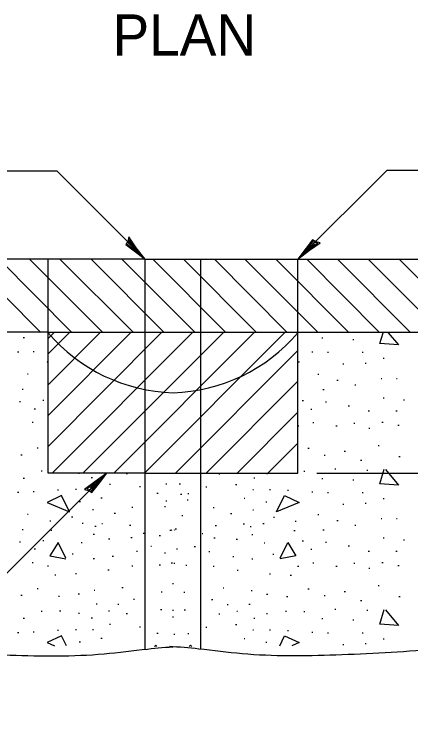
# Model space of a CAD drawing. Extents: x 97639 to 103048, y 75804 to 82153.
# Drawn here: x 102834.5 to 102884.4, y 77754.5 to 77845 of the extents above; entities that cross this region are included whole.
import ezdxf

# ---------------------------------------------------------------- set-up
doc = ezdxf.new("R2010")
doc.units = 0
doc.layers.add('Sheets_General Details', color=7, linetype='Continuous')

msp = doc.modelspace()

# ---------------------------------------------------------------- linework, layer by layer
at = {"layer": 'Sheets_General Details'}
for p, q in [((102839.891, 77825.274), (102784.962, 77825.274)), ((102850.974, 77814.217), (102839.891, 77825.274)), ((102870.221, 77814.217), (102881.469, 77825.437)), ((102881.469, 77825.437), (102941.749, 77825.437)), ((102850.974, 77814.217), (102795.253, 77814.217)), ((102838.772, 77787.298), (102838.772, 77814.217)), ((102850.974, 77765.13), (102850.974, 77814.217)), ((102850.974, 77814.217), (102858.018, 77814.217)), ((102858.018, 77814.217), (102913.711, 77814.217)), ((102858.018, 77765.13), (102858.018, 77814.217)), ((102870.221, 77787.298), (102870.221, 77814.217)), ((102838.744, 77805.044), (102795.253, 77805.044)), ((102838.798, 77805.044), (102870.112, 77805.044)), ((102870.249, 77805.044), (102913.711, 77805.044)), ((102835.768, 77804.306), (102835.604, 77804.306)), ((102873.252, 77804.306), (102873.389, 77804.306)), ((102877.155, 77804.115), (102877.292, 77804.115)), ((102835.058, 77802.504), (102834.894, 77802.504)), ((102837.024, 77802.559), (102836.888, 77802.559)), ((102871.996, 77802.559), (102872.132, 77802.559)), ((102873.961, 77802.504), (102874.097, 77802.504)), ((102878.33, 77802.533), (102878.465, 77802.533)), ((102878.684, 77801.14), (102878.822, 77801.14)), ((102880.951, 77801.768), (102881.086, 77801.768)), ((102875.873, 77801.057), (102876.036, 77801.057)), ((102836.26, 77799.747), (102836.151, 77799.747)), ((102872.733, 77799.747), (102872.869, 77799.747)), ((102875.136, 77798.982), (102875.299, 77798.982)), ((102877.401, 77798.41), (102877.538, 77798.41)), ((102880.705, 77799.201), (102880.814, 77799.201)), ((102882.644, 77799.201), (102882.753, 77799.201)), ((102835.631, 77797.808), (102835.495, 77797.808)), ((102873.389, 77797.808), (102873.524, 77797.808)), ((102880.951, 77796.772), (102881.086, 77796.772)), ((102835.304, 77796.28), (102835.167, 77796.28)), ((102838.225, 77796.444), (102838.089, 77796.444)), ((102870.768, 77796.444), (102870.931, 77796.444)), ((102873.689, 77796.28), (102873.852, 77796.28)), ((102876.583, 77795.762), (102876.718, 77795.762)), ((102883.518, 77796.526), (102883.653, 77796.526)), ((102837.16, 77795.352), (102837.024, 77795.352)), ((102871.859, 77795.352), (102871.968, 77795.352)), ((102879.094, 77795.134), (102879.23, 77795.134)), ((102882.561, 77795.134), (102882.724, 77795.134)), ((102836.888, 77793.659), (102836.75, 77793.659)), ((102872.105, 77793.659), (102872.241, 77793.659)), ((102875.026, 77793.222), (102875.162, 77793.222)), ((102877.265, 77793.578), (102877.401, 77793.578)), ((102879.176, 77792.95), (102879.312, 77792.95)), ((102880.787, 77793.714), (102880.951, 77793.714)), ((102882.834, 77793.331), (102882.971, 77793.331)), ((102837.515, 77790.411), (102837.379, 77790.411)), ((102871.477, 77790.411), (102871.641, 77790.411)), ((102880.35, 77790.766), (102880.486, 77790.766)), ((102835.495, 77789.538), (102835.331, 77789.538)), ((102873.524, 77789.538), (102873.661, 77789.538)), ((102876.063, 77790.055), (102876.227, 77790.055)), ((102882.943, 77789.4), (102883.107, 77789.4)), ((102878.111, 77788.936), (102878.275, 77788.936)), ((102838.007, 77787.517), (102837.87, 77787.517)), ((102870.986, 77787.517), (102871.122, 77787.517)), ((102874.862, 77787.817), (102875.026, 77787.817)), ((102878.931, 77787.68), (102879.04, 77787.68)), ((102813.381, 77754.51), (102846.142, 77787.298)), ((102835.768, 77786.615), (102835.604, 77786.615)), ((102850.974, 77787.298), (102838.772, 77787.298)), ((102842.729, 77787.244), (102842.593, 77787.244)), ((102844.34, 77786.698), (102844.176, 77786.698)), ((102848.763, 77787.216), (102848.599, 77787.216)), ((102850.974, 77787.298), (102858.018, 77787.298)), ((102858.018, 77787.298), (102870.221, 77787.298)), ((102860.257, 77787.216), (102860.394, 77787.216)), ((102864.679, 77786.698), (102864.788, 77786.698)), ((102866.263, 77787.244), (102866.399, 77787.244)), ((102872.624, 77787.298), (102930.39, 77787.298)), ((102873.252, 77786.615), (102873.389, 77786.615)), ((102846.606, 77785.878), (102846.497, 77785.878)), ((102853.732, 77785.906), (102853.595, 77785.906)), ((102855.424, 77785.906), (102855.261, 77785.906)), ((102862.386, 77785.878), (102862.523, 77785.878)), ((102877.155, 77786.452), (102877.292, 77786.452)), ((102835.058, 77784.842), (102834.894, 77784.842)), ((102837.024, 77784.922), (102836.888, 77784.922)), ((102840.082, 77785.141), (102839.945, 77785.141)), ((102842.347, 77785.224), (102842.211, 77785.224)), ((102844.476, 77785.224), (102844.34, 77785.224)), ((102850.401, 77785.578), (102850.265, 77785.578)), ((102858.619, 77785.578), (102858.755, 77785.578)), ((102864.543, 77785.224), (102864.652, 77785.224)), ((102866.645, 77785.224), (102866.781, 77785.224)), ((102868.938, 77785.141), (102869.047, 77785.141)), ((102871.996, 77784.922), (102872.132, 77784.922)), ((102873.961, 77784.842), (102874.097, 77784.842)), ((102878.33, 77784.868), (102878.465, 77784.868)), ((102845.569, 77784.159), (102845.405, 77784.159)), ((102852.64, 77784.732), (102852.475, 77784.732)), ((102855.588, 77784.595), (102855.424, 77784.595)), ((102856.406, 77783.886), (102856.271, 77783.886)), ((102856.38, 77784.732), (102856.489, 77784.732)), ((102863.451, 77784.159), (102863.56, 77784.159)), ((102880.951, 77784.104), (102881.086, 77784.104)), ((102842.839, 77783.667), (102842.675, 77783.667)), ((102853.568, 77783.066), (102853.431, 77783.066)), ((102853.732, 77783.749), (102853.595, 77783.749)), ((102866.181, 77783.667), (102866.317, 77783.667)), ((102875.873, 77783.394), (102876.036, 77783.394)), ((102878.684, 77783.503), (102878.822, 77783.503)), ((102836.26, 77782.084), (102836.151, 77782.084)), ((102844.476, 77782.658), (102844.34, 77782.658)), ((102847.234, 77782.193), (102847.097, 77782.193)), ((102849.446, 77782.957), (102849.309, 77782.957)), ((102859.547, 77782.957), (102859.683, 77782.957)), ((102861.758, 77782.193), (102861.895, 77782.193)), ((102864.543, 77782.658), (102864.652, 77782.658)), ((102872.733, 77782.084), (102872.869, 77782.084)), ((102839.098, 77781.237), (102838.989, 77781.237)), ((102841.856, 77781.729), (102841.693, 77781.729)), ((102855.752, 77781.92), (102855.615, 77781.92)), ((102867.164, 77781.729), (102867.273, 77781.729)), ((102869.894, 77781.237), (102870.03, 77781.237)), ((102875.136, 77781.319), (102875.299, 77781.319)), ((102880.705, 77781.565), (102880.814, 77781.565)), ((102882.644, 77781.565), (102882.753, 77781.565)), ((102843.166, 77780.965), (102843.057, 77780.965)), ((102844.804, 77780.554), (102844.668, 77780.554)), ((102845.624, 77780.911), (102845.515, 77780.911)), ((102849.2, 77780.692), (102849.036, 77780.692)), ((102859.82, 77780.692), (102859.957, 77780.692)), ((102863.341, 77780.911), (102863.505, 77780.911)), ((102864.215, 77780.554), (102864.325, 77780.554)), ((102865.827, 77780.965), (102865.962, 77780.965)), ((102877.401, 77780.746), (102877.538, 77780.746)), ((102835.631, 77780.146), (102835.495, 77780.146)), ((102839.235, 77780.091), (102839.126, 77780.091)), ((102844.586, 77779.572), (102844.422, 77779.572)), ((102850.865, 77779.681), (102850.728, 77779.681)), ((102852.912, 77779.381), (102852.749, 77779.381)), ((102854.222, 77780.063), (102854.114, 77780.063)), ((102854.933, 77780.227), (102854.769, 77780.227)), ((102858.154, 77779.681), (102858.264, 77779.681)), ((102864.434, 77779.572), (102864.57, 77779.572)), ((102869.729, 77780.091), (102869.894, 77780.091)), ((102873.389, 77780.146), (102873.524, 77780.146)), ((102835.304, 77778.617), (102835.167, 77778.617)), ((102838.225, 77778.753), (102838.089, 77778.753)), ((102843.057, 77778.535), (102842.921, 77778.535)), ((102846.551, 77778.972), (102846.389, 77778.972)), ((102849.337, 77779.135), (102849.2, 77779.135)), ((102859.655, 77779.135), (102859.82, 77779.135)), ((102862.468, 77778.972), (102862.604, 77778.972)), ((102865.962, 77778.535), (102866.072, 77778.535)), ((102870.768, 77778.753), (102870.931, 77778.753)), ((102873.689, 77778.617), (102873.852, 77778.617)), ((102880.951, 77779.135), (102881.086, 77779.135)), ((102883.518, 77778.89), (102883.653, 77778.89)), ((102837.16, 77777.716), (102837.024, 77777.716)), ((102851.793, 77778.043), (102851.684, 77778.043)), ((102855.07, 77777.716), (102854.933, 77777.716)), ((102857.171, 77778.043), (102857.336, 77778.043)), ((102871.859, 77777.716), (102871.968, 77777.716)), ((102876.583, 77778.125), (102876.718, 77778.125)), ((102841.938, 77777.088), (102841.802, 77777.088)), ((102846.988, 77776.788), (102846.852, 77776.788)), ((102850.019, 77777.416), (102849.883, 77777.416)), ((102853.568, 77777.225), (102853.431, 77777.225)), ((102859.001, 77777.416), (102859.137, 77777.416)), ((102862.031, 77776.788), (102862.167, 77776.788)), ((102867.055, 77777.088), (102867.218, 77777.088)), ((102879.094, 77777.47), (102879.23, 77777.47)), ((102882.561, 77777.47), (102882.724, 77777.47)), ((102836.888, 77775.996), (102836.75, 77775.996)), ((102844.613, 77776.514), (102844.45, 77776.514)), ((102854.414, 77775.941), (102854.251, 77775.941)), ((102854.605, 77775.941), (102854.714, 77775.941)), ((102864.406, 77776.514), (102864.543, 77776.514)), ((102872.105, 77775.996), (102872.241, 77775.996)), ((102877.265, 77775.941), (102877.401, 77775.941)), ((102880.787, 77776.05), (102880.951, 77776.05)), ((102838.798, 77775.587), (102838.689, 77775.587)), ((102846.443, 77775.067), (102846.306, 77775.067)), ((102849.446, 77775.587), (102849.309, 77775.587)), ((102852.912, 77775.695), (102852.749, 77775.695)), ((102856.107, 77775.695), (102856.244, 77775.695)), ((102859.547, 77775.587), (102859.683, 77775.587)), ((102862.578, 77775.067), (102862.687, 77775.067)), ((102870.166, 77775.587), (102870.331, 77775.587)), ((102875.026, 77775.587), (102875.162, 77775.587)), ((102879.176, 77775.313), (102879.312, 77775.313)), ((102882.834, 77775.668), (102882.971, 77775.668)), ((102839.727, 77774.468), (102839.59, 77774.468)), ((102842.347, 77774.63), (102842.211, 77774.63)), ((102866.645, 77774.63), (102866.781, 77774.63)), ((102869.266, 77774.468), (102869.43, 77774.468)), ((102854.579, 77773.348), (102854.441, 77773.348)), ((102880.35, 77773.129), (102880.486, 77773.129)), ((102837.515, 77772.747), (102837.379, 77772.747)), ((102844.668, 77772.529), (102844.559, 77772.529)), ((102848.216, 77772.856), (102848.053, 77772.856)), ((102853.131, 77772.31), (102852.995, 77772.31)), ((102855.861, 77772.31), (102855.998, 77772.31)), ((102860.803, 77772.856), (102860.912, 77772.856)), ((102864.325, 77772.529), (102864.461, 77772.529)), ((102871.477, 77772.747), (102871.641, 77772.747)), ((102876.063, 77772.392), (102876.227, 77772.392)), ((102835.495, 77771.873), (102835.331, 77771.873)), ((102840.191, 77771.764), (102840.054, 77771.764)), ((102842.703, 77772.065), (102842.566, 77772.065)), ((102849.664, 77771.381), (102849.527, 77771.381)), ((102859.355, 77771.381), (102859.493, 77771.381)), ((102866.29, 77772.065), (102866.454, 77772.065)), ((102868.802, 77771.764), (102868.965, 77771.764)), ((102873.524, 77771.873), (102873.661, 77771.873)), ((102878.111, 77771.273), (102878.275, 77771.273)), ((102882.943, 77771.764), (102883.107, 77771.764)), ((102844.941, 77770.808), (102844.804, 77770.808)), ((102847.67, 77770.754), (102847.562, 77770.754)), ((102861.321, 77770.754), (102861.459, 77770.754)), ((102864.051, 77770.808), (102864.215, 77770.808)), ((102838.007, 77769.881), (102837.87, 77769.881)), ((102840.354, 77769.908), (102840.191, 77769.908)), ((102842.729, 77769.607), (102842.593, 77769.607)), ((102846.497, 77769.908), (102846.36, 77769.908)), ((102848.763, 77769.58), (102848.599, 77769.58)), ((102853.077, 77770.1), (102852.941, 77770.1)), ((102854.579, 77770.017), (102854.441, 77770.017)), ((102855.916, 77770.1), (102856.052, 77770.1)), ((102860.257, 77769.58), (102860.394, 77769.58)), ((102862.523, 77769.908), (102862.632, 77769.908)), ((102866.263, 77769.607), (102866.399, 77769.607)), ((102868.665, 77769.908), (102868.802, 77769.908)), ((102870.986, 77769.881), (102871.122, 77769.881)), ((102874.862, 77770.18), (102875.026, 77770.18)), ((102878.931, 77770.044), (102879.04, 77770.044)), ((102835.768, 77768.98), (102835.604, 77768.98)), ((102844.34, 77769.035), (102844.176, 77769.035)), ((102854.579, 77769.143), (102854.441, 77769.143)), ((102864.679, 77769.035), (102864.788, 77769.035)), ((102873.252, 77768.98), (102873.389, 77768.98)), ((102877.155, 77768.816), (102877.292, 77768.816)), ((102846.606, 77768.242), (102846.497, 77768.242)), ((102850.401, 77767.916), (102850.265, 77767.916)), ((102858.619, 77767.916), (102858.755, 77767.916)), ((102862.386, 77768.242), (102862.523, 77768.242)), ((102835.058, 77767.177), (102834.894, 77767.177)), ((102837.024, 77767.26), (102836.888, 77767.26)), ((102840.082, 77767.505), (102839.945, 77767.505)), ((102842.347, 77767.559), (102842.211, 77767.559)), ((102844.476, 77767.559), (102844.34, 77767.559)), ((102852.64, 77767.096), (102852.475, 77767.096)), ((102854.742, 77766.986), (102854.605, 77766.986)), ((102856.38, 77767.096), (102856.489, 77767.096)), ((102864.543, 77767.559), (102864.652, 77767.559)), ((102866.645, 77767.559), (102866.781, 77767.559)), ((102868.938, 77767.505), (102869.047, 77767.505)), ((102871.996, 77767.26), (102872.132, 77767.26)), ((102873.961, 77767.177), (102874.097, 77767.177)), ((102878.33, 77767.205), (102878.465, 77767.205)), ((102842.839, 77766.031), (102842.675, 77766.031)), ((102845.569, 77766.495), (102845.405, 77766.495)), ((102863.451, 77766.495), (102863.56, 77766.495)), ((102866.181, 77766.031), (102866.317, 77766.031)), ((102878.684, 77765.84), (102878.822, 77765.84)), ((102880.951, 77766.44), (102881.086, 77766.44)), ((102875.873, 77765.731), (102876.036, 77765.731))]:
    msp.add_line(p, q, dxfattribs=at)
for points in [[(102848.79, 77816.455), (102848.544, 77816.073), (102849.609, 77815.254), (102850.974, 77814.217), (102849.854, 77815.663), (102848.927, 77817.029), (102848.79, 77816.455), (102848.653, 77816.127), (102850.155, 77815.036), (102848.981, 77816.701), (102848.9, 77816.21), (102849.527, 77815.637), (102849.036, 77816.319)], [(102872.488, 77816.401), (102872.078, 77816.647), (102871.286, 77815.582), (102870.221, 77814.217), (102871.695, 77815.336), (102873.033, 77816.264), (102872.488, 77816.401), (102872.16, 77816.537), (102871.04, 77815.036), (102872.733, 77816.21), (102872.241, 77816.291), (102871.668, 77815.608), (102872.35, 77816.1)], [(102837.815, 77805.044), (102828.669, 77814.217)], [(102841.693, 77805.044), (102832.546, 77814.217)], [(102845.595, 77805.044), (102836.423, 77814.217)], [(102849.473, 77805.044), (102840.3, 77814.189)], [(102853.349, 77805.044), (102844.176, 77814.217)], [(102857.226, 77805.044), (102848.053, 77814.217)], [(102861.102, 77805.044), (102851.958, 77814.217)], [(102864.98, 77805.044), (102855.834, 77814.217)], [(102868.856, 77805.044), (102859.711, 77814.217)], [(102872.733, 77805.044), (102863.56, 77814.217)], [(102876.609, 77805.044), (102867.464, 77814.217)], [(102880.486, 77805.044), (102871.34, 77814.217)], [(102884.391, 77805.044), (102875.217, 77814.217)], [(102888.267, 77805.044), (102879.094, 77814.217)], [(102892.144, 77805.044), (102882.971, 77814.217)], [(102838.772, 77790.657), (102853.022, 77804.935)], [(102838.772, 77794.533), (102849.146, 77804.935)], [(102838.772, 77798.41), (102845.269, 77804.935)], [(102838.772, 77802.314), (102841.419, 77804.935)], [(102838.772, 77804.251), (102839.48, 77804.935)], [(102839.262, 77787.298), (102856.899, 77804.935)], [(102843.14, 77787.298), (102860.803, 77804.935)], [(102847.043, 77787.298), (102864.679, 77804.935)], [(102850.919, 77787.298), (102868.556, 77804.935)], [(102880.54, 77803.597), (102880.977, 77804.962)], [(102881.605, 77804.962), (102882.889, 77803.433)], [(102882.889, 77803.433), (102880.54, 77803.597)], [(102854.797, 77787.298), (102870.221, 77802.723)], [(102838.772, 77801.358), (102838.635, 77801.276)], [(102838.635, 77801.276), (102838.772, 77801.194)], [(102870.221, 77801.358), (102870.385, 77801.276)], [(102870.385, 77801.276), (102870.221, 77801.194)], [(102858.673, 77787.298), (102870.221, 77798.847)], [(102862.578, 77787.298), (102870.221, 77794.97)], [(102838.772, 77793.222), (102838.689, 77793.222)], [(102870.221, 77793.222), (102870.331, 77793.222)], [(102866.454, 77787.298), (102870.221, 77791.066)], [(102881.251, 77787.734), (102882.889, 77785.769), (102880.54, 77785.933), (102881.115, 77787.79)], [(102843.903, 77785.114), (102844.285, 77784.842), (102845.105, 77785.906), (102846.142, 77787.298), (102844.668, 77786.179), (102843.357, 77785.25), (102843.903, 77785.114), (102844.205, 77784.978), (102845.35, 77786.479), (102843.63, 77785.305), (102844.122, 77785.224), (102844.695, 77785.852), (102844.04, 77785.359)], [(102841.446, 77782.439), (102840.464, 77784.459), (102838.635, 77783.612), (102841.446, 77782.411)], [(102867.545, 77782.439), (102868.556, 77784.459), (102870.385, 77783.612), (102867.519, 77782.411)], [(102854.277, 77780.063), (102854.332, 77780.146)], [(102854.714, 77780.063), (102854.688, 77780.146)], [(102840.982, 77776.569), (102840.027, 77778.562), (102838.989, 77776.869), (102841.01, 77776.514)], [(102867.982, 77776.569), (102868.965, 77778.562), (102869.976, 77776.869), (102867.982, 77776.514)], [(102881.251, 77770.1), (102882.889, 77768.133), (102880.54, 77768.296), (102881.115, 77770.126)], [(102840.464, 77766.823), (102838.635, 77765.977)], [(102841.064, 77765.54), (102840.464, 77766.823)], [(102867.956, 77765.54), (102868.556, 77766.823)], [(102868.556, 77766.823), (102870.385, 77765.977)], [(102838.635, 77765.977), (102839.563, 77765.567)], [(102870.385, 77765.977), (102869.457, 77765.567)], [(102852.312, 77765.649), (102852.148, 77765.484)], [(102852.475, 77765.484), (102852.312, 77765.649)], [(102856.544, 77765.484), (102856.68, 77765.649)], [(102856.68, 77765.649), (102856.872, 77765.484)]]:
    msp.add_lwpolyline(points, dxfattribs=at)
for centre, start, end in [((102855.156, 77818.981), 220.61411, 268.26172), ((102853.847, 77818.981), 271.73828, 319.38589)]:
    msp.add_arc(centre, 21.585, start, end, dxfattribs=at)
for points in [[(102795.253, 77814.217), (102795.391, 77810.204), (102796.073, 77806.846), (102795.226, 77804.688), (102795.063, 77800.403), (102795.472, 77794.888), (102794.544, 77785.333), (102794.489, 77777.879), (102794.298, 77774.194), (102795.964, 77770.918), (102797.82, 77768.352), (102802.106, 77765.676), (102809.041, 77765.484), (102821.599, 77765.076), (102833.993, 77764.393), (102845.814, 77764.557), (102851.275, 77765.157), (102854.933, 77765.484)], [(102913.711, 77814.217), (102913.629, 77810.204), (102912.92, 77806.846), (102913.766, 77804.688), (102913.93, 77800.403), (102913.519, 77794.888), (102914.449, 77785.333), (102914.53, 77777.879), (102914.694, 77774.194), (102913.029, 77770.918), (102911.2, 77768.352), (102906.913, 77765.676), (102899.952, 77765.484), (102887.394, 77765.076), (102874.999, 77764.393), (102863.206, 77764.557), (102857.745, 77765.157), (102854.06, 77765.484)]]:
    msp.add_spline(points, degree=3, dxfattribs=at)

# ---------------------------------------------------------------- texts
msp.add_text('PLAN', height=5.1746, dxfattribs=at).set_placement((102846.881, 77839.846))

doc.saveas('drawing.dxf')
